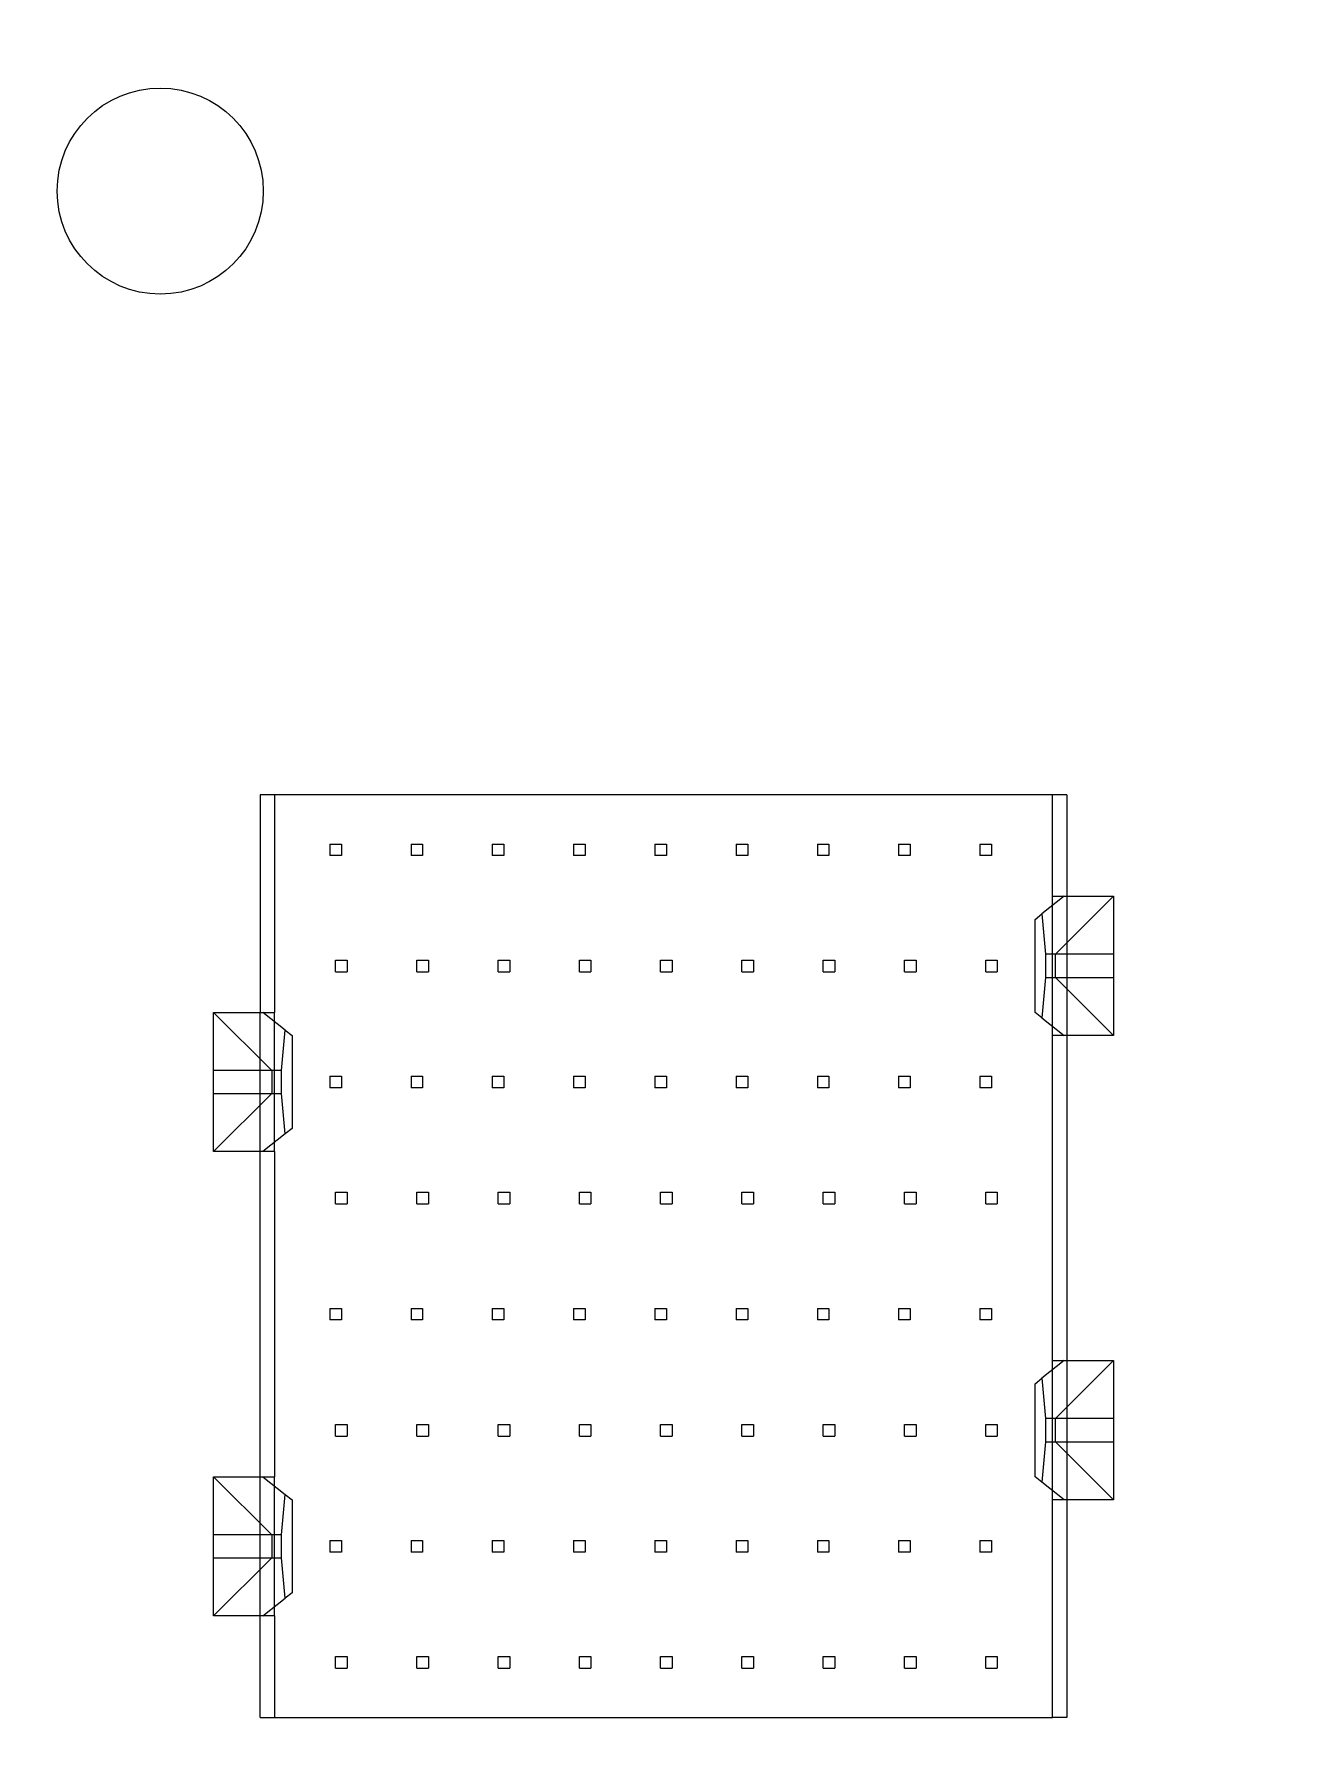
# Model space of a CAD drawing. Header units: millimetres. Extents: x -84 to 500, y -79 to 355.
# Drawn here: x 255.64 to 277.2, y 119.48 to 149.05 of the extents above; entities that cross this region are included whole.
import ezdxf
from ezdxf.lldxf.tags import DXFTag

# ---------------------------------------------------------------- set-up
doc = ezdxf.new("R2010")
doc.units = ezdxf.units.MM
doc.header["$PDSIZE"] = -1
tags = doc.linetypes.add('HIDDEN', pattern=[1.905, 1.27, -0.635]).pattern_tags.tags
tags[6:7] = [DXFTag(74, 4), DXFTag(75, 0), DXFTag(340, '0'), DXFTag(46, 1.0), DXFTag(50, 0.0), DXFTag(44, 0.0), DXFTag(45, 0.0)]
tags[4:5] = [DXFTag(74, 4), DXFTag(75, 0), DXFTag(340, '0'), DXFTag(46, 1.0), DXFTag(50, 0.0), DXFTag(44, 0.0), DXFTag(45, 0.0)]
doc.dimstyles.new('ISO-25', dxfattribs={"dimtxt": 2.5, "dimasz": 2.5, "dimexe": 1.25, "dimexo": 0.625, "dimtad": 1, "dimtxsty": 'Standard', "dimcen": 2.5, "dimadec": 0, "dimazin": 0, "dimtfac": 1, "dimtmove": 0, "dimatfit": 3, "dimfxl": 0, "dimarcsym": 0})

# ---------------------------------------------------------------- blocks, each defined once
blk = doc.blocks.new('*D34')
at = {"color": 0, "linetype": 'ByBlock', "lineweight": -2}
for p, q in [((426.45, 146.35), (440.106, 146.35)), ((440.106, 146.35), (446.71, 141.512)), ((446.71, 141.512), (474.683, 141.512))]:
    blk.add_line(p, q, dxfattribs=at)
at = {"layer": 'DEFPOINTS', "color": 0, "linetype": 'ByBlock'}
blk.add_point((425.45, 146.35), dxfattribs=at)
at = {"color": 0, "linetype": 'ByBlock', "insert": (464.761, 144.786), "char_height": 3.5, "attachment_point": 5}
blk.add_mtext('146,350', dxfattribs=at)
blk = doc.blocks.new('*D173')
at = {"color": 0, "linetype": 'ByBlock', "lineweight": -2}
for p, q in [((277.156, 317.086), (277.156, 345.059)), ((272.91, 310.482), (277.156, 317.086)), ((272.91, 282.085), (272.91, 310.482))]:
    blk.add_line(p, q, dxfattribs=at)
at = {"layer": 'DEFPOINTS', "color": 0, "linetype": 'ByBlock'}
blk.add_point((272.91, 281.085), dxfattribs=at)
at = {"color": 0, "linetype": 'ByBlock', "insert": (273.882, 335.136), "char_height": 3.5, "attachment_point": 5, "rotation": 90}
blk.add_mtext('273,130', dxfattribs=at)
blk = doc.blocks.new('*D104')
at = {"color": 0, "linetype": 'ByBlock', "lineweight": -2}
for p, q in [((357.387, 315.419), (357.387, 343.952)), ((359.8, 308.815), (357.387, 315.419)), ((359.8, 282.085), (359.8, 308.815))]:
    blk.add_line(p, q, dxfattribs=at)
at = {"layer": 'DEFPOINTS', "color": 0, "linetype": 'ByBlock'}
blk.add_point((359.8, 281.085), dxfattribs=at)
at = {"color": 0, "linetype": 'ByBlock', "insert": (354.113, 333.75), "char_height": 3.5, "attachment_point": 5, "rotation": 90}
blk.add_mtext('359,800', dxfattribs=at)
blk = doc.blocks.new('*D182')
at = {"color": 0, "linetype": 'ByBlock', "lineweight": -2}
for p, q in [((297.66, 315.284), (297.66, 343.817)), ((306.665, 308.68), (297.66, 315.284)), ((306.665, 287.37), (306.665, 308.68))]:
    blk.add_line(p, q, dxfattribs=at)
at = {"layer": 'DEFPOINTS', "color": 0, "linetype": 'ByBlock'}
blk.add_point((306.665, 286.37), dxfattribs=at)
at = {"color": 0, "linetype": 'ByBlock', "insert": (294.386, 333.614), "char_height": 3.5, "attachment_point": 5, "rotation": 90}
blk.add_mtext('306,860', dxfattribs=at)
blk = doc.blocks.new('*D103')
at = {"color": 0, "linetype": 'ByBlock', "lineweight": -2}
blk.add_line((392.56, 287.37), (392.56, 345.31), dxfattribs=at)
at = {"layer": 'DEFPOINTS', "color": 0, "linetype": 'ByBlock'}
blk.add_point((392.56, 286.37), dxfattribs=at)
at = {"color": 0, "linetype": 'ByBlock', "insert": (389.286, 334.81), "char_height": 3.5, "attachment_point": 5, "rotation": 90}
blk.add_mtext('392,560', dxfattribs=at)
blk = doc.blocks.new('*D60')
at = {"color": 0, "linetype": 'ByBlock', "lineweight": -2}
for p, q in [((429.688, 279.42), (436.292, 282.059)), ((436.292, 282.059), (465.42, 282.059)), ((399.51, 279.42), (429.688, 279.42))]:
    blk.add_line(p, q, dxfattribs=at)
at = {"layer": 'DEFPOINTS', "color": 0, "linetype": 'ByBlock'}
blk.add_point((398.51, 279.42), dxfattribs=at)
at = {"color": 0, "linetype": 'ByBlock', "insert": (454.92, 285.333), "char_height": 3.5, "attachment_point": 5}
blk.add_mtext('279,420', dxfattribs=at)
blk = doc.blocks.new('*D190')
at = {"color": 0, "linetype": 'ByBlock', "lineweight": -2}
for p, q in [((429.827, 280.62), (436.431, 290.705)), ((436.431, 290.705), (464.964, 290.705)), ((361.265, 280.62), (429.827, 280.62))]:
    blk.add_line(p, q, dxfattribs=at)
at = {"layer": 'DEFPOINTS', "color": 0, "linetype": 'ByBlock'}
blk.add_point((360.265, 280.62), dxfattribs=at)
at = {"color": 0, "linetype": 'ByBlock', "insert": (454.762, 293.979), "char_height": 3.5, "attachment_point": 5}
blk.add_mtext('280,620', dxfattribs=at)
blk = doc.blocks.new('*D116')
at = {"color": 0, "linetype": 'ByBlock', "lineweight": -2}
for p, q in [((400.941, 308.34), (400.941, 337.468)), ((407.239, 301.736), (400.941, 308.34)), ((407.239, 211.51), (407.239, 301.736))]:
    blk.add_line(p, q, dxfattribs=at)
at = {"layer": 'DEFPOINTS', "color": 0, "linetype": 'ByBlock'}
blk.add_point((407.239, 210.51), dxfattribs=at)
at = {"color": 0, "linetype": 'ByBlock', "insert": (397.667, 326.968), "char_height": 3.5, "attachment_point": 5, "rotation": 90}
blk.add_mtext('407,239', dxfattribs=at)
blk = doc.blocks.new('*D91')
at = {"color": 0, "linetype": 'ByBlock', "lineweight": -2}
for p, q in [((439.745, 128), (446.349, 133.075)), ((446.349, 133.075), (473.132, 133.075)), ((355.71, 128), (439.745, 128))]:
    blk.add_line(p, q, dxfattribs=at)
at = {"layer": 'DEFPOINTS', "color": 0, "linetype": 'ByBlock'}
blk.add_point((354.71, 128), dxfattribs=at)
at = {"color": 0, "linetype": 'ByBlock', "insert": (463.805, 136.349), "char_height": 3.5, "attachment_point": 5}
blk.add_mtext('128,000', dxfattribs=at)
blk = doc.blocks.new('*D90')
at = {"color": 0, "linetype": 'ByBlock', "lineweight": -2}
for p, q in [((383.58, 122.31), (443.522, 122.31)), ((443.522, 122.31), (450.126, 119.448)), ((450.126, 119.448), (476.944, 119.448))]:
    blk.add_line(p, q, dxfattribs=at)
at = {"layer": 'DEFPOINTS', "color": 0, "linetype": 'ByBlock'}
blk.add_point((382.58, 122.31), dxfattribs=at)
at = {"color": 0, "linetype": 'ByBlock', "insert": (467.599, 122.722), "char_height": 3.5, "attachment_point": 5}
blk.add_mtext('122,310', dxfattribs=at)
blk = doc.blocks.new('*D87')
at = {"color": 0, "linetype": 'ByBlock', "lineweight": -2}
for p, q in [((355.71, 165.32), (436.663, 165.32)), ((436.663, 165.32), (443.267, 154.329)), ((443.267, 154.329), (471.24, 154.329))]:
    blk.add_line(p, q, dxfattribs=at)
at = {"layer": 'DEFPOINTS', "color": 0, "linetype": 'ByBlock'}
blk.add_point((354.71, 165.32), dxfattribs=at)
at = {"color": 0, "linetype": 'ByBlock', "insert": (461.318, 157.603), "char_height": 3.5, "attachment_point": 5}
blk.add_mtext('165,320', dxfattribs=at)
blk = doc.blocks.new('*D86')
at = {"color": 0, "linetype": 'ByBlock', "lineweight": -2}
for p, q in [((435.679, 169.72), (442.283, 178.623)), ((442.283, 178.623), (470.256, 178.623)), ((383.58, 169.72), (435.679, 169.72))]:
    blk.add_line(p, q, dxfattribs=at)
at = {"layer": 'DEFPOINTS', "color": 0, "linetype": 'ByBlock'}
blk.add_point((382.58, 169.72), dxfattribs=at)
at = {"color": 0, "linetype": 'ByBlock', "insert": (460.334, 181.897), "char_height": 3.5, "attachment_point": 5}
blk.add_mtext('169,720', dxfattribs=at)
blk = doc.blocks.new('*D93')
at = {"color": 0, "linetype": 'ByBlock', "lineweight": -2}
for p, q in [((432.054, 211.35), (437.709, 213.37)), ((437.709, 213.37), (464.527, 213.37)), ((426.45, 211.35), (432.054, 211.35))]:
    blk.add_line(p, q, dxfattribs=at)
at = {"layer": 'DEFPOINTS', "color": 0, "linetype": 'ByBlock'}
blk.add_point((425.45, 211.35), dxfattribs=at)
at = {"color": 0, "linetype": 'ByBlock', "insert": (455.182, 216.644), "char_height": 3.5, "attachment_point": 5}
blk.add_mtext('211,350', dxfattribs=at)
blk = doc.blocks.new('*D94')
at = {"color": 0, "linetype": 'ByBlock', "lineweight": -2}
for p, q in [((432.095, 298.31), (435.867, 300.366)), ((435.867, 300.366), (463.84, 300.366)), ((426.491, 298.31), (432.095, 298.31))]:
    blk.add_line(p, q, dxfattribs=at)
at = {"layer": 'DEFPOINTS', "color": 0, "linetype": 'ByBlock'}
blk.add_point((425.491, 298.31), dxfattribs=at)
at = {"color": 0, "linetype": 'ByBlock', "insert": (453.918, 303.64), "char_height": 3.5, "attachment_point": 5}
blk.add_mtext('298,310', dxfattribs=at)
blk = doc.blocks.new('*D100')
at = {"color": 0, "linetype": 'ByBlock', "lineweight": -2}
for p, q in [((438.404, 304.8), (441.522, 311.942)), ((441.522, 311.942), (469.46, 311.942)), ((432.8, 304.8), (438.404, 304.8))]:
    blk.add_line(p, q, dxfattribs=at)
at = {"layer": 'DEFPOINTS', "color": 0, "linetype": 'ByBlock'}
blk.add_point((431.8, 304.8), dxfattribs=at)
at = {"color": 0, "linetype": 'ByBlock', "insert": (459.555, 315.216), "char_height": 3.5, "attachment_point": 5}
blk.add_mtext('304,800', dxfattribs=at)
blk = doc.blocks.new('*D102')
at = {"color": 0, "linetype": 'ByBlock', "lineweight": -2}
for p, q in [((423.034, 313.81), (423.034, 341.188)), ((431.8, 311.404), (423.034, 313.81)), ((431.8, 305.8), (431.8, 311.404))]:
    blk.add_line(p, q, dxfattribs=at)
at = {"layer": 'DEFPOINTS', "color": 0, "linetype": 'ByBlock'}
blk.add_point((431.8, 304.8), dxfattribs=at)
at = {"color": 0, "linetype": 'ByBlock', "insert": (419.76, 331.563), "char_height": 3.5, "attachment_point": 5, "rotation": 90}
blk.add_mtext('431,800', dxfattribs=at)
blk = doc.blocks.new('*D114')
at = {"color": 0, "linetype": 'ByBlock', "lineweight": -2}
for p, q in [((427.163, 240.585), (433.767, 246.415)), ((433.767, 246.415), (462.895, 246.415)), ((407.051, 240.585), (427.163, 240.585))]:
    blk.add_line(p, q, dxfattribs=at)
at = {"layer": 'DEFPOINTS', "color": 0, "linetype": 'ByBlock'}
blk.add_point((406.051, 240.585), dxfattribs=at)
at = {"color": 0, "linetype": 'ByBlock', "insert": (452.395, 249.689), "char_height": 3.5, "attachment_point": 5}
blk.add_mtext('240,585', dxfattribs=at)
blk = doc.blocks.new('*D117')
at = {"color": 0, "linetype": 'ByBlock', "lineweight": -2}
for p, q in [((375.623, 311.577), (375.623, 340.11)), ((378.2, 304.973), (375.623, 311.577)), ((378.2, 242.005), (378.2, 304.973))]:
    blk.add_line(p, q, dxfattribs=at)
at = {"layer": 'DEFPOINTS', "color": 0, "linetype": 'ByBlock'}
blk.add_point((378.2, 241.005), dxfattribs=at)
at = {"color": 0, "linetype": 'ByBlock', "insert": (372.349, 329.907), "char_height": 3.5, "attachment_point": 5, "rotation": 90}
blk.add_mtext('378,200', dxfattribs=at)
blk = doc.blocks.new('*D118')
at = {"color": 0, "linetype": 'ByBlock', "lineweight": -2}
for p, q in [((346.874, 316.264), (346.874, 343.047)), ((350.01, 309.66), (346.874, 316.264)), ((350.01, 242.005), (350.01, 309.66))]:
    blk.add_line(p, q, dxfattribs=at)
at = {"layer": 'DEFPOINTS', "color": 0, "linetype": 'ByBlock'}
blk.add_point((350.01, 241.005), dxfattribs=at)
at = {"color": 0, "linetype": 'ByBlock', "insert": (343.6, 333.72), "char_height": 3.5, "attachment_point": 5, "rotation": 90}
blk.add_mtext('350,010', dxfattribs=at)
blk = doc.blocks.new('*D186')
at = {"color": 0, "linetype": 'ByBlock', "lineweight": -2}
for p, q in [((332.635, 315.682), (332.635, 344.81)), ((329.69, 309.078), (332.635, 315.682)), ((329.69, 241.54), (329.69, 309.078))]:
    blk.add_line(p, q, dxfattribs=at)
at = {"layer": 'DEFPOINTS', "color": 0, "linetype": 'ByBlock'}
blk.add_point((329.69, 240.54), dxfattribs=at)
at = {"color": 0, "linetype": 'ByBlock', "insert": (329.361, 334.31), "char_height": 3.5, "attachment_point": 5, "rotation": 90}
blk.add_mtext('329,690', dxfattribs=at)
blk = doc.blocks.new('*D120')
at = {"color": 0, "linetype": 'ByBlock', "lineweight": -2}
for p, q in [((316.639, 311.78), (316.639, 340.313)), ((309.37, 305.176), (316.639, 311.78)), ((309.37, 242.005), (309.37, 305.176))]:
    blk.add_line(p, q, dxfattribs=at)
at = {"layer": 'DEFPOINTS', "color": 0, "linetype": 'ByBlock'}
blk.add_point((309.37, 241.005), dxfattribs=at)
at = {"color": 0, "linetype": 'ByBlock', "insert": (313.365, 330.111), "char_height": 3.5, "attachment_point": 5, "rotation": 90}
blk.add_mtext('309,370', dxfattribs=at)
blk = doc.blocks.new('*D178')
at = {"color": 0, "linetype": 'ByBlock', "lineweight": -2}
for p, q in [((289.51, 315.616), (289.51, 344.149)), ((288.991, 309.012), (289.51, 315.616)), ((288.991, 241.567), (288.991, 309.012))]:
    blk.add_line(p, q, dxfattribs=at)
at = {"layer": 'DEFPOINTS', "color": 0, "linetype": 'ByBlock'}
blk.add_point((288.991, 240.567), dxfattribs=at)
at = {"color": 0, "linetype": 'ByBlock', "insert": (286.236, 333.946), "char_height": 3.5, "attachment_point": 5, "rotation": 90}
blk.add_mtext('288,991', dxfattribs=at)
blk = doc.blocks.new('*D174')
at = {"color": 0, "linetype": 'ByBlock', "lineweight": -2}
for p, q in [((270.766, 315.543), (270.766, 344.671)), ((268.51, 308.939), (270.766, 315.543)), ((268.51, 242.005), (268.51, 308.939))]:
    blk.add_line(p, q, dxfattribs=at)
at = {"layer": 'DEFPOINTS', "color": 0, "linetype": 'ByBlock'}
blk.add_point((268.51, 241.005), dxfattribs=at)
at = {"color": 0, "linetype": 'ByBlock', "insert": (267.492, 334.171), "char_height": 3.5, "attachment_point": 5, "rotation": 90}
blk.add_mtext('268,730', dxfattribs=at)
blk = doc.blocks.new('*D176')
at = {"color": 0, "linetype": 'ByBlock', "lineweight": -2}
for p, q in [((260.19, 315.984), (260.19, 345.112)), ((266.26, 309.38), (260.19, 315.984)), ((266.26, 174.27), (266.26, 309.38))]:
    blk.add_line(p, q, dxfattribs=at)
at = {"layer": 'DEFPOINTS', "color": 0, "linetype": 'ByBlock'}
blk.add_point((266.26, 173.27), dxfattribs=at)
at = {"color": 0, "linetype": 'ByBlock', "insert": (256.916, 334.612), "char_height": 3.5, "attachment_point": 5, "rotation": 90}
blk.add_mtext('266,480', dxfattribs=at)
blk = doc.blocks.new('*D177')
at = {"color": 0, "linetype": 'ByBlock', "lineweight": -2}
for p, q in [((283.068, 313.271), (283.068, 341.804)), ((286.8, 306.667), (283.068, 313.271)), ((286.8, 174.27), (286.8, 306.667))]:
    blk.add_line(p, q, dxfattribs=at)
at = {"layer": 'DEFPOINTS', "color": 0, "linetype": 'ByBlock'}
blk.add_point((286.8, 173.27), dxfattribs=at)
at = {"color": 0, "linetype": 'ByBlock', "insert": (279.794, 331.601), "char_height": 3.5, "attachment_point": 5, "rotation": 90}
blk.add_mtext('286,800', dxfattribs=at)
blk = doc.blocks.new('*D183')
at = {"color": 0, "linetype": 'ByBlock', "lineweight": -2}
for p, q in [((308.562, 314.116), (308.562, 341.494)), ((306.925, 307.512), (308.562, 314.116)), ((306.925, 174.27), (306.925, 307.512))]:
    blk.add_line(p, q, dxfattribs=at)
at = {"layer": 'DEFPOINTS', "color": 0, "linetype": 'ByBlock'}
blk.add_point((306.925, 173.27), dxfattribs=at)
at = {"color": 0, "linetype": 'ByBlock', "insert": (305.288, 331.869), "char_height": 3.5, "attachment_point": 5, "rotation": 90}
blk.add_mtext('307,120', dxfattribs=at)
blk = doc.blocks.new('*D185')
at = {"color": 0, "linetype": 'ByBlock', "lineweight": -2}
for p, q in [((325.43, 309.484), (325.43, 338.612)), ((327.44, 302.88), (325.43, 309.484)), ((327.44, 174.27), (327.44, 302.88))]:
    blk.add_line(p, q, dxfattribs=at)
at = {"layer": 'DEFPOINTS', "color": 0, "linetype": 'ByBlock'}
blk.add_point((327.44, 173.27), dxfattribs=at)
at = {"color": 0, "linetype": 'ByBlock', "insert": (322.156, 328.112), "char_height": 3.5, "attachment_point": 5, "rotation": 90}
blk.add_mtext('327,440', dxfattribs=at)
blk = doc.blocks.new('*D187')
at = {"color": 0, "linetype": 'ByBlock', "lineweight": -2}
for p, q in [((338.803, 312.856), (338.803, 341.984)), ((347.76, 306.252), (338.803, 312.856)), ((347.76, 174.27), (347.76, 306.252))]:
    blk.add_line(p, q, dxfattribs=at)
at = {"layer": 'DEFPOINTS', "color": 0, "linetype": 'ByBlock'}
blk.add_point((347.76, 173.27), dxfattribs=at)
at = {"color": 0, "linetype": 'ByBlock', "insert": (335.529, 331.484), "char_height": 3.5, "attachment_point": 5, "rotation": 90}
blk.add_mtext('347,760', dxfattribs=at)
blk = doc.blocks.new('*D188')
at = {"color": 0, "linetype": 'ByBlock', "lineweight": -2}
for p, q in [((366.99, 308.283), (366.99, 337.411)), ((375.63, 301.679), (366.99, 308.283)), ((375.63, 176.67), (375.63, 301.679))]:
    blk.add_line(p, q, dxfattribs=at)
at = {"layer": 'DEFPOINTS', "color": 0, "linetype": 'ByBlock'}
blk.add_point((375.63, 175.67), dxfattribs=at)
at = {"color": 0, "linetype": 'ByBlock', "insert": (363.716, 326.911), "char_height": 3.5, "attachment_point": 5, "rotation": 90}
blk.add_mtext('375,630', dxfattribs=at)

msp = doc.modelspace()

# ---------------------------------------------------------------- linework, layer by layer
at = {"color": 7, "linetype": 'Continuous', "lineweight": 15}
for p, q in [((259.53, 135.95), (259.53, 132.2)), ((259.78, 135.95), (259.53, 135.95)), ((259.78, 135.95), (259.78, 132.2)), ((273.18, 135.95), (259.78, 135.95)), ((273.18, 134.2), (273.18, 135.95)), ((273.43, 135.95), (273.18, 135.95)), ((273.43, 135.95), (273.43, 134.2)), ((273.38, 134.2), (272.9992, 133.8953)), ((273.18, 134.2), (273.38, 134.2)), ((274.23, 134.2), (273.23, 133.2)), ((273.38, 134.2), (274.23, 134.2)), ((274.23, 134.2), (274.23, 133.2)), ((272.88, 133.8), (272.9992, 133.8953)), ((272.88, 132.2), (272.88, 133.8)), ((272.9992, 133.8953), (273.06, 133.2)), ((273.06, 133.2), (273.06, 132.8)), ((273.23, 133.2), (273.06, 133.2)), ((273.23, 132.8), (273.23, 133.2)), ((274.23, 133.2), (273.23, 133.2)), ((274.23, 133.2), (274.23, 132.8)), ((273.06, 132.8), (272.9992, 132.1047)), ((273.06, 132.8), (273.23, 132.8)), ((273.23, 132.8), (274.23, 131.8)), ((273.23, 132.8), (274.23, 132.8)), ((274.23, 132.8), (274.23, 131.8)), ((258.73, 132.2), (259.58, 132.2)), ((259.73, 131.2), (258.73, 132.2)), ((258.73, 131.2), (258.73, 132.2)), ((259.9608, 131.8953), (259.58, 132.2)), ((259.58, 132.2), (259.78, 132.2)), ((272.9992, 132.1047), (272.88, 132.2)), ((259.9, 131.2), (259.9608, 131.8953)), ((259.9608, 131.8953), (260.08, 131.8)), ((272.9992, 132.1047), (273.38, 131.8)), ((260.08, 131.8), (260.08, 130.2)), ((273.18, 126.2), (273.18, 131.8)), ((273.38, 131.8), (273.18, 131.8)), ((274.23, 131.8), (273.38, 131.8)), ((273.43, 131.8), (273.43, 126.2)), ((258.73, 130.8), (258.73, 131.2)), ((259.73, 131.2), (258.73, 131.2)), ((259.9, 131.2), (259.73, 131.2)), ((259.73, 131.2), (259.73, 130.8)), ((259.9, 130.8), (259.9, 131.2)), ((258.73, 129.8), (258.73, 130.8)), ((258.73, 129.8), (259.73, 130.8)), ((258.73, 130.8), (259.73, 130.8)), ((259.73, 130.8), (259.9, 130.8)), ((259.9608, 130.1047), (259.9, 130.8)), ((260.08, 130.2), (259.9608, 130.1047)), ((259.9608, 130.1047), (259.58, 129.8)), ((259.58, 129.8), (258.73, 129.8)), ((259.53, 124.2), (259.53, 129.8)), ((259.78, 129.8), (259.58, 129.8)), ((259.78, 129.8), (259.78, 124.2)), ((273.38, 126.2), (272.9992, 125.8953)), ((273.18, 126.2), (273.38, 126.2)), ((274.23, 126.2), (273.23, 125.2)), ((273.38, 126.2), (274.23, 126.2)), ((274.23, 126.2), (274.23, 125.2)), ((272.88, 125.8), (272.9992, 125.8953)), ((272.88, 124.2), (272.88, 125.8)), ((272.9992, 125.8953), (273.06, 125.2)), ((273.06, 125.2), (273.06, 124.8)), ((273.23, 125.2), (273.06, 125.2)), ((273.23, 124.8), (273.23, 125.2)), ((274.23, 125.2), (273.23, 125.2)), ((274.23, 125.2), (274.23, 124.8)), ((273.06, 124.8), (272.9992, 124.1047)), ((273.06, 124.8), (273.23, 124.8)), ((273.23, 124.8), (274.23, 124.8)), ((273.23, 124.8), (274.23, 123.8)), ((274.23, 124.8), (274.23, 123.8)), ((259.73, 123.2), (258.73, 124.2)), ((258.73, 123.2), (258.73, 124.2)), ((258.73, 124.2), (259.58, 124.2)), ((259.58, 124.2), (259.9608, 123.8953)), ((259.58, 124.2), (259.78, 124.2)), ((272.9992, 124.1047), (272.88, 124.2)), ((273.38, 123.8), (272.9992, 124.1047)), ((259.9, 123.2), (259.9608, 123.8953)), ((259.9608, 123.8953), (260.08, 123.8)), ((260.08, 123.8), (260.08, 122.2)), ((273.18, 120.05), (273.18, 123.8)), ((273.38, 123.8), (273.18, 123.8)), ((274.23, 123.8), (273.38, 123.8)), ((273.43, 123.8), (273.43, 120.05)), ((258.73, 122.8), (258.73, 123.2)), ((259.73, 123.2), (258.73, 123.2)), ((259.9, 123.2), (259.73, 123.2)), ((259.73, 123.2), (259.73, 122.8)), ((259.9, 122.8), (259.9, 123.2)), ((258.73, 121.8), (259.73, 122.8)), ((258.73, 121.8), (258.73, 122.8)), ((258.73, 122.8), (259.73, 122.8)), ((259.73, 122.8), (259.9, 122.8)), ((259.9608, 122.1047), (259.9, 122.8)), ((260.08, 122.2), (259.9608, 122.1047)), ((259.58, 121.8), (259.9608, 122.1047)), ((259.58, 121.8), (258.73, 121.8)), ((259.53, 120.05), (259.53, 121.8)), ((259.78, 121.8), (259.58, 121.8)), ((259.78, 121.8), (259.78, 120.05)), ((259.53, 120.05), (259.78, 120.05)), ((259.78, 120.05), (273.18, 120.05)), ((273.43, 120.05), (273.18, 120.05))]:
    msp.add_line(p, q, dxfattribs=at)
at = {"color": 7, "linetype": 'HIDDEN', "lineweight": 0}
for p, q in [((260.73, 135.1), (260.73, 134.9)), ((260.73, 135.1), (260.93, 135.1)), ((260.93, 134.9), (260.73, 134.9)), ((260.93, 135.1), (260.93, 134.9)), ((262.13, 135.1), (262.13, 134.9)), ((262.13, 135.1), (262.33, 135.1)), ((262.33, 134.9), (262.13, 134.9)), ((262.33, 135.1), (262.33, 134.9)), ((263.53, 135.1), (263.53, 134.9)), ((263.53, 135.1), (263.73, 135.1)), ((263.73, 134.9), (263.53, 134.9)), ((263.73, 135.1), (263.73, 134.9)), ((264.93, 135.1), (265.13, 135.1)), ((264.93, 135.1), (264.93, 134.9)), ((265.13, 134.9), (264.93, 134.9)), ((265.13, 135.1), (265.13, 134.9)), ((266.33, 135.1), (266.53, 135.1)), ((266.33, 135.1), (266.33, 134.9)), ((266.53, 134.9), (266.33, 134.9)), ((266.53, 135.1), (266.53, 134.9)), ((267.73, 135.1), (267.93, 135.1)), ((267.73, 135.1), (267.73, 134.9)), ((267.93, 134.9), (267.73, 134.9)), ((267.93, 135.1), (267.93, 134.9)), ((269.13, 135.1), (269.33, 135.1)), ((269.13, 135.1), (269.13, 134.9)), ((269.33, 134.9), (269.13, 134.9)), ((269.33, 135.1), (269.33, 134.9)), ((270.53, 135.1), (270.73, 135.1)), ((270.53, 135.1), (270.53, 134.9)), ((270.73, 134.9), (270.53, 134.9)), ((270.73, 135.1), (270.73, 134.9)), ((271.93, 135.1), (272.13, 135.1)), ((271.93, 135.1), (271.93, 134.9)), ((272.13, 134.9), (271.93, 134.9)), ((272.13, 135.1), (272.13, 134.9)), ((273.18, 131.8), (273.18, 134.2)), ((273.43, 134.2), (273.43, 131.8)), ((260.83, 133.1), (261.03, 133.1)), ((260.83, 132.9), (260.83, 133.1)), ((261.03, 133.1), (261.03, 132.9)), ((262.23, 132.9), (262.23, 133.1)), ((262.23, 133.1), (262.43, 133.1)), ((262.43, 133.1), (262.43, 132.9)), ((263.63, 132.9), (263.63, 133.1)), ((263.63, 133.1), (263.83, 133.1)), ((263.83, 133.1), (263.83, 132.9)), ((265.03, 132.9), (265.03, 133.1)), ((265.03, 133.1), (265.23, 133.1)), ((265.23, 133.1), (265.23, 132.9)), ((266.43, 132.9), (266.43, 133.1)), ((266.43, 133.1), (266.63, 133.1)), ((266.63, 133.1), (266.63, 132.9)), ((267.83, 133.1), (268.03, 133.1)), ((267.83, 132.9), (267.83, 133.1)), ((268.03, 133.1), (268.03, 132.9)), ((269.23, 133.1), (269.43, 133.1)), ((269.23, 132.9), (269.23, 133.1)), ((269.43, 133.1), (269.43, 132.9)), ((270.63, 133.1), (270.83, 133.1)), ((270.63, 132.9), (270.63, 133.1)), ((270.83, 133.1), (270.83, 132.9)), ((272.03, 132.9), (272.03, 133.1)), ((272.03, 133.1), (272.23, 133.1)), ((272.23, 133.1), (272.23, 132.9)), ((260.83, 132.9), (261.03, 132.9)), ((262.23, 132.9), (262.43, 132.9)), ((263.63, 132.9), (263.83, 132.9)), ((265.03, 132.9), (265.23, 132.9)), ((266.43, 132.9), (266.63, 132.9)), ((267.83, 132.9), (268.03, 132.9)), ((269.23, 132.9), (269.43, 132.9)), ((270.63, 132.9), (270.83, 132.9)), ((272.03, 132.9), (272.23, 132.9)), ((259.53, 129.8), (259.53, 132.2)), ((259.78, 129.8), (259.78, 132.2)), ((260.73, 131.1), (260.73, 130.9)), ((260.73, 131.1), (260.93, 131.1)), ((260.93, 131.1), (260.93, 130.9)), ((262.13, 131.1), (262.33, 131.1)), ((262.13, 131.1), (262.13, 130.9)), ((262.33, 131.1), (262.33, 130.9)), ((263.53, 131.1), (263.53, 130.9)), ((263.53, 131.1), (263.73, 131.1)), ((263.73, 131.1), (263.73, 130.9)), ((264.93, 131.1), (265.13, 131.1)), ((264.93, 131.1), (264.93, 130.9)), ((265.13, 131.1), (265.13, 130.9)), ((266.33, 131.1), (266.53, 131.1)), ((266.33, 131.1), (266.33, 130.9)), ((266.53, 131.1), (266.53, 130.9)), ((267.73, 131.1), (267.93, 131.1)), ((267.73, 131.1), (267.73, 130.9)), ((267.93, 131.1), (267.93, 130.9)), ((269.13, 131.1), (269.13, 130.9)), ((269.13, 131.1), (269.33, 131.1)), ((269.33, 131.1), (269.33, 130.9)), ((270.53, 131.1), (270.53, 130.9)), ((270.53, 131.1), (270.73, 131.1)), ((270.73, 131.1), (270.73, 130.9)), ((271.93, 131.1), (272.13, 131.1)), ((271.93, 131.1), (271.93, 130.9)), ((272.13, 131.1), (272.13, 130.9)), ((260.93, 130.9), (260.73, 130.9)), ((262.33, 130.9), (262.13, 130.9)), ((263.73, 130.9), (263.53, 130.9)), ((265.13, 130.9), (264.93, 130.9)), ((266.53, 130.9), (266.33, 130.9)), ((267.93, 130.9), (267.73, 130.9)), ((269.33, 130.9), (269.13, 130.9)), ((270.73, 130.9), (270.53, 130.9)), ((272.13, 130.9), (271.93, 130.9)), ((260.83, 129.1), (261.03, 129.1)), ((260.83, 128.9), (260.83, 129.1)), ((261.03, 129.1), (261.03, 128.9)), ((262.23, 128.9), (262.23, 129.1)), ((262.23, 129.1), (262.43, 129.1)), ((262.43, 129.1), (262.43, 128.9)), ((263.63, 129.1), (263.83, 129.1)), ((263.63, 128.9), (263.63, 129.1)), ((263.83, 129.1), (263.83, 128.9)), ((265.03, 129.1), (265.23, 129.1)), ((265.03, 128.9), (265.03, 129.1)), ((265.23, 129.1), (265.23, 128.9)), ((266.43, 129.1), (266.63, 129.1)), ((266.43, 128.9), (266.43, 129.1)), ((266.63, 129.1), (266.63, 128.9)), ((267.83, 129.1), (268.03, 129.1)), ((267.83, 128.9), (267.83, 129.1)), ((268.03, 129.1), (268.03, 128.9)), ((269.23, 129.1), (269.43, 129.1)), ((269.23, 128.9), (269.23, 129.1)), ((269.43, 129.1), (269.43, 128.9)), ((270.63, 129.1), (270.83, 129.1)), ((270.63, 128.9), (270.63, 129.1)), ((270.83, 129.1), (270.83, 128.9)), ((272.03, 128.9), (272.03, 129.1)), ((272.03, 129.1), (272.23, 129.1)), ((272.23, 129.1), (272.23, 128.9)), ((260.83, 128.9), (261.03, 128.9)), ((262.23, 128.9), (262.43, 128.9)), ((263.63, 128.9), (263.83, 128.9)), ((265.03, 128.9), (265.23, 128.9)), ((266.43, 128.9), (266.63, 128.9)), ((267.83, 128.9), (268.03, 128.9)), ((269.23, 128.9), (269.43, 128.9)), ((270.63, 128.9), (270.83, 128.9)), ((272.03, 128.9), (272.23, 128.9)), ((260.73, 127.1), (260.73, 126.9)), ((260.73, 127.1), (260.93, 127.1)), ((260.93, 126.9), (260.73, 126.9)), ((260.93, 127.1), (260.93, 126.9)), ((262.13, 127.1), (262.13, 126.9)), ((262.13, 127.1), (262.33, 127.1)), ((262.33, 126.9), (262.13, 126.9)), ((262.33, 127.1), (262.33, 126.9)), ((263.53, 127.1), (263.53, 126.9)), ((263.53, 127.1), (263.73, 127.1)), ((263.73, 126.9), (263.53, 126.9)), ((263.73, 127.1), (263.73, 126.9)), ((264.93, 127.1), (264.93, 126.9)), ((264.93, 127.1), (265.13, 127.1)), ((265.13, 126.9), (264.93, 126.9)), ((265.13, 127.1), (265.13, 126.9)), ((266.33, 127.1), (266.33, 126.9)), ((266.33, 127.1), (266.53, 127.1)), ((266.53, 126.9), (266.33, 126.9)), ((266.53, 127.1), (266.53, 126.9)), ((267.73, 127.1), (267.73, 126.9)), ((267.73, 127.1), (267.93, 127.1)), ((267.93, 126.9), (267.73, 126.9)), ((267.93, 127.1), (267.93, 126.9)), ((269.13, 127.1), (269.13, 126.9)), ((269.13, 127.1), (269.33, 127.1)), ((269.33, 126.9), (269.13, 126.9)), ((269.33, 127.1), (269.33, 126.9)), ((270.53, 127.1), (270.53, 126.9)), ((270.53, 127.1), (270.73, 127.1)), ((270.73, 126.9), (270.53, 126.9)), ((270.73, 127.1), (270.73, 126.9)), ((271.93, 127.1), (271.93, 126.9)), ((271.93, 127.1), (272.13, 127.1)), ((272.13, 126.9), (271.93, 126.9)), ((272.13, 127.1), (272.13, 126.9)), ((273.18, 123.8), (273.18, 126.2)), ((273.43, 126.2), (273.43, 123.8)), ((260.83, 124.9), (260.83, 125.1)), ((260.83, 125.1), (261.03, 125.1)), ((261.03, 125.1), (261.03, 124.9)), ((262.23, 124.9), (262.23, 125.1)), ((262.23, 125.1), (262.43, 125.1)), ((262.43, 125.1), (262.43, 124.9)), ((263.63, 125.1), (263.83, 125.1)), ((263.63, 124.9), (263.63, 125.1)), ((263.83, 125.1), (263.83, 124.9)), ((265.03, 124.9), (265.03, 125.1)), ((265.03, 125.1), (265.23, 125.1)), ((265.23, 125.1), (265.23, 124.9)), ((266.43, 124.9), (266.43, 125.1)), ((266.43, 125.1), (266.63, 125.1)), ((266.63, 125.1), (266.63, 124.9)), ((267.83, 125.1), (268.03, 125.1)), ((267.83, 124.9), (267.83, 125.1)), ((268.03, 125.1), (268.03, 124.9)), ((269.23, 125.1), (269.43, 125.1)), ((269.23, 124.9), (269.23, 125.1)), ((269.43, 125.1), (269.43, 124.9)), ((270.63, 125.1), (270.83, 125.1)), ((270.63, 124.9), (270.63, 125.1)), ((270.83, 125.1), (270.83, 124.9)), ((272.03, 125.1), (272.23, 125.1)), ((272.03, 124.9), (272.03, 125.1)), ((272.23, 125.1), (272.23, 124.9)), ((260.83, 124.9), (261.03, 124.9)), ((262.23, 124.9), (262.43, 124.9)), ((263.63, 124.9), (263.83, 124.9)), ((265.03, 124.9), (265.23, 124.9)), ((266.43, 124.9), (266.63, 124.9)), ((267.83, 124.9), (268.03, 124.9)), ((269.23, 124.9), (269.43, 124.9)), ((270.63, 124.9), (270.83, 124.9)), ((272.03, 124.9), (272.23, 124.9)), ((259.53, 121.8), (259.53, 124.2)), ((259.78, 121.8), (259.78, 124.2)), ((260.73, 123.1), (260.93, 123.1)), ((260.73, 123.1), (260.73, 122.9)), ((260.93, 123.1), (260.93, 122.9)), ((262.13, 123.1), (262.13, 122.9)), ((262.13, 123.1), (262.33, 123.1)), ((262.33, 123.1), (262.33, 122.9)), ((263.53, 123.1), (263.53, 122.9)), ((263.53, 123.1), (263.73, 123.1)), ((263.73, 123.1), (263.73, 122.9)), ((264.93, 123.1), (264.93, 122.9)), ((264.93, 123.1), (265.13, 123.1)), ((265.13, 123.1), (265.13, 122.9)), ((266.33, 123.1), (266.53, 123.1)), ((266.33, 123.1), (266.33, 122.9)), ((266.53, 123.1), (266.53, 122.9)), ((267.73, 123.1), (267.93, 123.1)), ((267.73, 123.1), (267.73, 122.9)), ((267.93, 123.1), (267.93, 122.9)), ((269.13, 123.1), (269.13, 122.9)), ((269.13, 123.1), (269.33, 123.1)), ((269.33, 123.1), (269.33, 122.9)), ((270.53, 123.1), (270.53, 122.9)), ((270.53, 123.1), (270.73, 123.1)), ((270.73, 123.1), (270.73, 122.9)), ((271.93, 123.1), (272.13, 123.1)), ((271.93, 123.1), (271.93, 122.9)), ((272.13, 123.1), (272.13, 122.9)), ((260.93, 122.9), (260.73, 122.9)), ((262.33, 122.9), (262.13, 122.9)), ((263.73, 122.9), (263.53, 122.9)), ((265.13, 122.9), (264.93, 122.9)), ((266.53, 122.9), (266.33, 122.9)), ((267.93, 122.9), (267.73, 122.9)), ((269.33, 122.9), (269.13, 122.9)), ((270.73, 122.9), (270.53, 122.9)), ((272.13, 122.9), (271.93, 122.9)), ((260.83, 121.1), (261.03, 121.1)), ((260.83, 120.9), (260.83, 121.1)), ((261.03, 121.1), (261.03, 120.9)), ((262.23, 121.1), (262.43, 121.1)), ((262.23, 120.9), (262.23, 121.1)), ((262.43, 121.1), (262.43, 120.9)), ((263.63, 121.1), (263.83, 121.1)), ((263.63, 120.9), (263.63, 121.1)), ((263.83, 121.1), (263.83, 120.9)), ((265.03, 121.1), (265.23, 121.1)), ((265.03, 120.9), (265.03, 121.1)), ((265.23, 121.1), (265.23, 120.9)), ((266.43, 121.1), (266.63, 121.1)), ((266.43, 120.9), (266.43, 121.1)), ((266.63, 121.1), (266.63, 120.9)), ((267.83, 121.1), (268.03, 121.1)), ((267.83, 120.9), (267.83, 121.1)), ((268.03, 121.1), (268.03, 120.9)), ((269.23, 121.1), (269.43, 121.1)), ((269.23, 120.9), (269.23, 121.1)), ((269.43, 121.1), (269.43, 120.9)), ((270.63, 121.1), (270.83, 121.1)), ((270.63, 120.9), (270.63, 121.1)), ((270.83, 121.1), (270.83, 120.9)), ((272.03, 121.1), (272.23, 121.1)), ((272.03, 120.9), (272.03, 121.1)), ((272.23, 121.1), (272.23, 120.9)), ((260.83, 120.9), (261.03, 120.9)), ((262.23, 120.9), (262.43, 120.9)), ((263.63, 120.9), (263.83, 120.9)), ((265.03, 120.9), (265.23, 120.9)), ((266.43, 120.9), (266.63, 120.9)), ((267.83, 120.9), (268.03, 120.9)), ((269.23, 120.9), (269.43, 120.9)), ((270.63, 120.9), (270.83, 120.9)), ((272.03, 120.9), (272.23, 120.9))]:
    msp.add_line(p, q, dxfattribs=at)
at = {"color": 7, "linetype": 'Continuous', "lineweight": 15}
msp.add_circle((257.81, 146.35), 1.775, dxfattribs=at)

# ---------------------------------------------------------------- dimensions: what is measured, and where the dimension line sits
for feature_location, offset, dtype, origin, picture, middle in [((266.2597, 173.27), (-6.0693, 149.3179), 1, (-0.2203, 0), '*D176', (256.9164, 334.6119)), ((392.56, 286.37), (0, 36.4157), 1, (0, 0), '*D103', (389.286, 334.8097)), ((272.9097, 281.0848), (4.2465, 42.6048), 1, (-0.2203, 0), '*D173', (273.8822, 335.136)), ((329.69, 240.54), (2.9445, 81.7461), 1, (0, 0), '*D186', (329.3605, 334.3101)), ((268.5097, 241.0048), (2.2568, 81.1424), 1, (-0.2203, 0), '*D174', (267.4925, 334.1712)), ((288.9912, 240.5675), (0.5192, 81.6521), 1, (0, 0), '*D178', (286.2363, 333.9461)), ((359.8, 281.0848), (-2.4125, 40.9386), 1, (0, 0), '*D104', (354.1135, 333.7499)), ((306.6653, 286.37), (-9.005, 35.5178), 1, (-0.1947, 0), '*D182', (294.3863, 333.6143)), ((350.01, 241.0048), (-3.1363, 81.8636), 1, (0, 0), '*D118', (343.5997, 333.7198)), ((347.76, 173.27), (-8.9566, 146.1905), 1, (0, 0), '*D187', (335.5294, 331.4845)), ((286.8, 173.27), (-3.7317, 146.605), 1, (0, 0), '*D177', (279.7943, 331.6015)), ((306.9253, 173.27), (1.6362, 147.4498), 1, (-0.1947, 0), '*D183', (305.2875, 331.8688)), ((431.8, 304.8), (-8.766, 15.614), 1, (0, 0), '*D102', (419.76, 331.563)), ((309.37, 241.0048), (7.2692, 77.3793), 1, (0, 0), '*D120', (313.3652, 330.1105)), ((378.2, 241.0048), (-2.5774, 77.176), 1, (0, 0), '*D117', (372.3486, 329.9072)), ((327.44, 173.27), (-2.0105, 142.8176), 1, (0, 0), '*D185', (322.1555, 328.1116)), ((407.239, 210.51), (-6.298, 104.434), 1, (0, 0), '*D116', (397.667, 326.968)), ((375.63, 175.67), (-8.6404, 139.2171), 1, (0, 0), '*D188', (363.7156, 326.9111)), ((431.8, 304.8), (16.326, 7.1424), 0, (0, 0), '*D100', (459.555, 315.2164)), ((425.4912, 298.3102), (16.9802, 2.0555), 0, (0, 0), '*D94', (453.9179, 303.6397)), ((360.2648, 280.62), (82.7706, 10.0851), 0, (0, 0), '*D190', (454.7618, 293.9791)), ((398.51, 279.42), (44.3857, 2.6391), 0, (0, 0), '*D60', (454.9197, 285.3331)), ((406.0513, 240.585), (34.3199, 5.8296), 0, (0, 0), '*D114', (452.3952, 249.6885)), ((425.45, 211.35), (18.8635, 2.0202), 0, (0, 0), '*D93', (455.1825, 216.6442)), ((382.58, 169.72), (66.3074, 8.9025), 0, (0, 0), '*D86', (460.3339, 181.8965)), ((354.71, 165.32), (95.1614, -10.9915), 0, (0, 0), '*D87', (461.3179, 157.6025)), ((425.45, 146.35), (27.8644, -4.8382), 0, (0, 0), '*D34', (464.7609, 144.7858)), ((354.71, 128), (98.2431, 5.0746), 0, (0, 0), '*D91', (463.8046, 136.3486)), ((382.58, 122.31), (74.1499, -2.8623), 0, (0, 0), '*D90', (467.5989, 122.7217))]:
    dim = msp.add_ordinate_dim(feature_location=feature_location, offset=offset, dtype=dtype, origin=origin, dimstyle='ISO-25', override={"dimtxt": 3.5, "dimasz": 3.302, "dimexe": 1, "dimexo": 1, "dimgap": 1.524, "dimtih": 1, "dimtoh": 1, "dimdec": 3, "dimzin": 0, "dimadec": 2, "dimtdec": 3, "dimtzin": 0})
    dim.commit()
    dim.dimension.update_dxf_attribs({"geometry": picture, "text_midpoint": middle})

doc.saveas('drawing.dxf')
